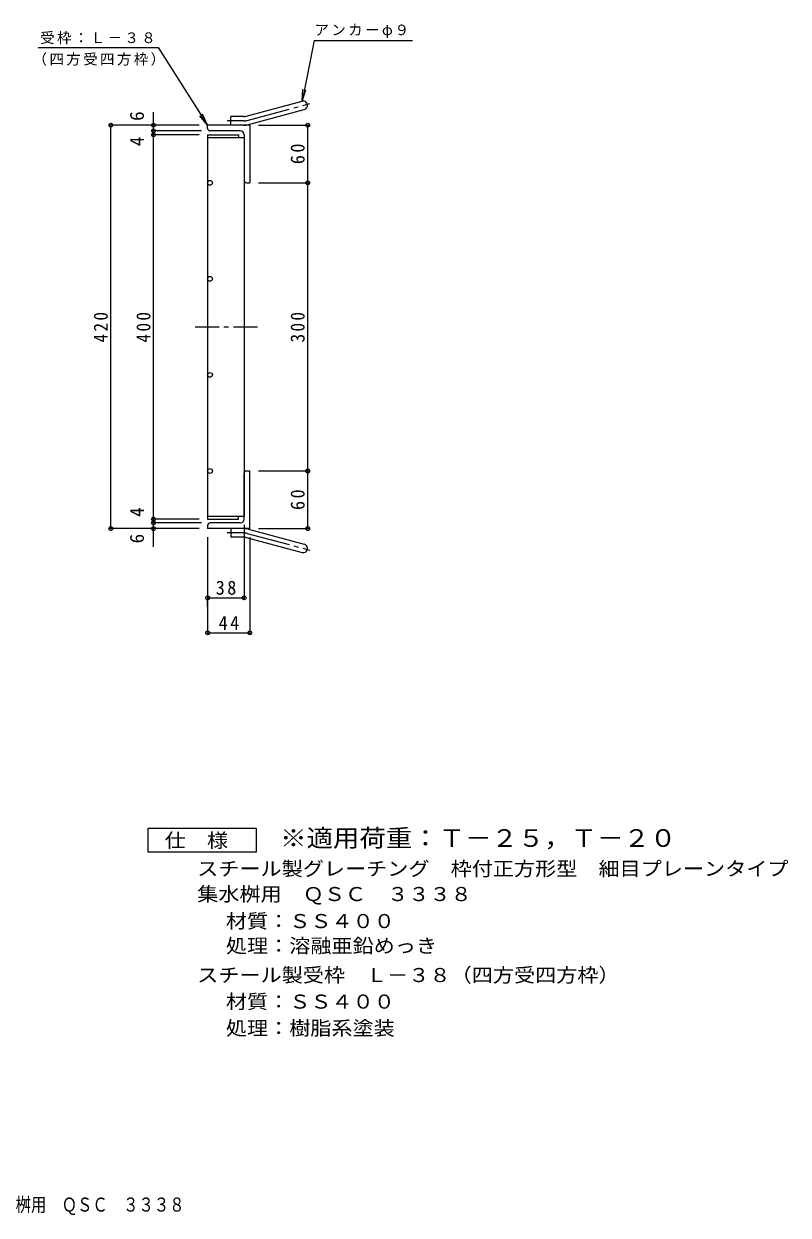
# Model space of a CAD drawing. Units: millimetres at full size, sheet at 1:5. Extents: x -669 to 838, y -685 to 631.
# Drawn here: x 42 to 838, y -685 to 555 of the extents above; entities that cross this region are included whole.
import ezdxf
from ezdxf.enums import TextEntityAlignment as Align

# ---------------------------------------------------------------- set-up
doc = ezdxf.new("R2010")
doc.units = ezdxf.units.MM
doc.header["$LTSCALE"] = 5
doc.header["$PDMODE"] = 32
doc.header["$PDSIZE"] = 4
doc.linetypes.add('CHAIN1', pattern=[8, 5, -1, 1, -1])
doc.linetypes.add('CHAIN2', pattern=[12, 9, -1, 1, -1])
for name, color, linetype, lineweight in [('B-1_ピット', 2, 'Continuous', 9), ('B-2_蓋', 3, 'Continuous', 9), ('B-4_寸法', 7, 'Continuous', 9), ('B-5_仕様文', 7, 'Continuous', 9), ('F-5_F-5ﾚｲﾔ', 2, 'Continuous', 9)]:
    doc.layers.add(name, color=color, linetype=linetype, lineweight=lineweight)
doc.styles.add('ＭＳ ゴシック', font='')
doc.styles.get('ＭＳ ゴシック').set_extended_font_data('MS Gothic')

msp = doc.modelspace()

# ---------------------------------------------------------------- linework, layer by layer
at = {"layer": 'B-1_ピット'}
for p, q in [((273.292, 459.008), (331.483, 474.6)), ((275.622, 450.315), (333.812, 465.907)), ((233.148, 446.201), (233.148, 449.701)), ((277.147, 449.701), (233.148, 449.701)), ((257.148, 449.701), (257.148, 458.701)), ((270.963, 458.701), (257.148, 458.701)), ((277.147, 449.701), (277.147, 389.701)), ((267.148, 443.701), (235.648, 443.701)), ((271.148, 439.701), (271.148, 392.201)), ((273.648, 389.701), (277.147, 389.701)), ((271.148, 39.702), (271.148, 87.202)), ((273.648, 89.702), (277.147, 89.702)), ((277.147, 29.702), (277.147, 89.702)), ((233.148, 33.202), (233.148, 29.702)), ((277.147, 29.702), (233.148, 29.702)), ((267.148, 35.702), (235.648, 35.702)), ((257.148, 29.702), (257.148, 20.702)), ((275.622, 29.088), (333.812, 13.496)), ((270.963, 20.702), (257.148, 20.702)), ((273.292, 20.395), (331.483, 4.803))]:
    msp.add_line(p, q, dxfattribs=at)
at = {"layer": 'B-1_ピット', "linetype": 'CHAIN2'}
for p, q in [((274.457, 454.661), (339.623, 472.122)), ((270.963, 454.201), (253.343, 454.201)), ((270.963, 25.202), (253.343, 25.202)), ((274.457, 24.742), (339.623, 7.28))]:
    msp.add_line(p, q, dxfattribs=at)
at = {"layer": 'B-1_ピット'}
for centre, radius, start, end in [((332.648, 470.254), 4.5, 285.00014, 104.99991), ((270.963, 467.701), 9, 270, 285.00002), ((270.963, 467.701), 18, 270, 285), ((235.648, 446.201), 2.5, 180, 270), ((267.148, 439.701), 4, 0, 90), ((273.648, 392.201), 2.5, 180, 270), ((273.648, 87.202), 2.5, 90, 180), ((267.148, 39.702), 4, 270, 0), ((235.648, 33.202), 2.5, 90, 180), ((270.963, 11.702), 18, 75, 90), ((270.963, 11.702), 9, 74.99998, 90), ((332.648, 9.15), 4.5, 255.00009, 74.99986)]:
    msp.add_arc(centre, radius, start, end, dxfattribs=at)
at = {"layer": 'B-1_ピット', "linetype": 'CHAIN2'}
for centre, start, end in [((270.963, 467.701), 270, 284.99995), ((270.963, 11.702), 75.00005, 90)]:
    msp.add_arc(centre, 13.5, start, end, dxfattribs=at)
at = {"layer": 'B-2_蓋'}
for p, q in [((233.148, 439.701), (265.148, 439.701)), ((233.148, 439.701), (233.148, 39.702)), ((233.148, 436.701), (271.148, 436.701)), ((265.148, 439.701), (265.148, 436.701)), ((271.148, 436.701), (271.148, 42.702)), ((233.148, 42.702), (271.148, 42.702)), ((233.148, 39.702), (265.148, 39.702)), ((265.148, 39.702), (265.148, 42.702))]:
    msp.add_line(p, q, dxfattribs=at)
at = {"layer": 'B-2_蓋', "linetype": 'CHAIN1'}
msp.add_line((219.998, 239.701), (285.004, 239.701), dxfattribs=at)
at = {"layer": 'B-2_蓋'}
for centre in [(235.648, 389.701), (235.648, 289.702), (235.648, 189.701), (235.648, 89.701)]:
    msp.add_circle(centre, 2.5, dxfattribs=at)
at = {"layer": 'B-4_寸法'}
for p, q in [((176.813, 443.701), (176.813, 463.294)), ((224.148, 449.739), (130.549, 449.739)), ((132.349, 29.702), (132.349, 449.739)), ((286.148, 449.701), (339.153, 449.701)), ((337.353, 389.701), (337.353, 449.701)), ((226.647, 443.701), (175.013, 443.701)), ((224.148, 439.701), (175.013, 439.701)), ((176.813, 439.701), (176.813, 443.701)), ((176.813, 39.702), (176.813, 439.701)), ((286.148, 389.701), (339.153, 389.701)), ((337.353, 89.702), (337.353, 389.701)), ((286.148, 89.702), (339.153, 89.702)), ((337.353, 29.702), (337.353, 89.702)), ((224.148, 39.702), (175.013, 39.702)), ((176.813, 10.645), (176.813, 39.702)), ((224.148, 29.702), (130.549, 29.702)), ((226.647, 35.702), (175.013, 35.702)), ((185.813, 29.702), (178.613, 29.702)), ((271.148, 33.702), (271.148, -44.134)), ((286.148, 29.702), (339.153, 29.702)), ((233.148, 20.702), (233.148, -80.535)), ((277.147, 20.702), (277.147, -80.535)), ((233.148, -42.334), (271.148, -42.334)), ((233.148, -51.334), (233.148, -44.134)), ((233.148, -78.735), (277.147, -78.735))]:
    msp.add_line(p, q, dxfattribs=at)
for p in [(132.349, 449.739), (176.813, 449.739), (337.353, 449.701), (176.813, 443.701), (176.813, 439.701), (337.353, 389.701), (337.353, 89.702), (176.813, 39.702), (176.813, 35.702), (132.349, 29.702), (176.813, 29.702), (337.353, 29.702), (233.148, -42.334), (271.148, -42.334), (233.148, -78.735), (277.147, -78.735)]:
    msp.add_point(p, dxfattribs=at)
at = {"layer": 'B-5_仕様文'}
for p, q in [((343.963, 537.713), (446.463, 537.713)), ((331.483, 474.6), (335.488, 486.441)), ((233.148, 449.701), (227.866, 461.03))]:
    msp.add_line(p, q, dxfattribs=at)
for points in [[(343.963, 537.713), (331.483, 474.6), (332.286, 487.074)], [(56.744, 530.433), (181.725, 530.433), (233.148, 449.701), (225.114, 459.277)]]:
    msp.add_lwpolyline(points, dxfattribs=at)
at = {"layer": 'F-5_F-5ﾚｲﾔ'}
msp.add_lwpolyline([(171.227, -307.02), (171.227, -282.02), (283.727, -282.02), (283.727, -307.02)], close=True, dxfattribs=at)

# ---------------------------------------------------------------- texts
at = {"layer": 'B-4_寸法', "color": 2, "style": 'ＭＳ ゴシック'}
for s, p in [('6', (171.213, 454.108)), ('4', (171.213, 427.792)), ('4', (171.213, 41.902)), ('6', (171.213, 14.341))]:
    msp.add_text(s, height=14.66, rotation=90, dxfattribs=at).set_placement(p, align=Align.BOTTOM_LEFT)
at = {"layer": 'B-4_寸法', "color": 2, "char_height": 14.66, "attachment_point": 7, "rotation": 90, "style": 'ＭＳ ゴシック'}
for s, insert in [('\\T1.27;\\W0.95;60', (334.353, 409.076)), ('\\T1.27;\\W0.9;420', (129.349, 223.47)), ('\\T1.27;\\W0.9;400', (173.813, 223.451)), ('\\T1.27;\\W0.9;300', (334.353, 223.451)), ('\\T1.27;\\W0.95;60', (334.353, 49.077))]:
    msp.add_mtext(s, dxfattribs=dict(at, insert=insert))
at = {"layer": 'B-4_寸法', "color": 2, "char_height": 14.66, "attachment_point": 7, "style": 'ＭＳ ゴシック'}
for s, insert in [('\\T1.27;\\W0.95;38', (241.523, -39.334)), ('\\T1.27;\\W0.95;44', (244.523, -75.735))]:
    msp.add_mtext(s, dxfattribs=dict(at, insert=insert))
at = {"layer": 'B-5_仕様文', "char_height": 11, "attachment_point": 7, "style": 'ＭＳ ゴシック'}
for s, insert in [('\\T1.17;受枠：Ｌ－３８', (58.715, 533.963)), ('\\T1.17;アンカーφ９', (344.44, 540.372)), ('\\T1.17;（四方受四方枠）', (50.848, 511.466))]:
    msp.add_mtext(s, dxfattribs=dict(at, insert=insert))
at = {"layer": 'F-5_F-5ﾚｲﾔ', "color": 3, "style": 'ＭＳ ゴシック', "width": 1.1}
msp.add_text('※適用荷重：Ｔ－２５，Ｔ－２０', height=18.33, dxfattribs=at).set_placement((308.727, -307.02), align=Align.BOTTOM_LEFT)
at = {"layer": 'F-5_F-5ﾚｲﾔ', "style": 'ＭＳ ゴシック'}
for s, width, p in [('仕\u3000様', 1.1, (188.477, -306.52)), ('スチール製グレーチング\u3000枠付正方形型\u3000細目プレーンタイプ', 1.1, (222.272, -335.98)), ('集水桝用\u3000ＱＳＣ\u3000３３３８', 1.1, (222.272, -362.416)), ('材質：ＳＳ４００', 1.1, (252.129, -390.514)), ('処理：溶融亜鉛めっき', 1.1, (252.128, -416.233)), ('スチール製受枠\u3000Ｌ－３８（四方受四方枠）', 1.1, (222.272, -446.715)), ('材質：ＳＳ４００', 1.1, (252.128, -474.339)), ('処理：樹脂系塗装', 1.1, (252.128, -501.963)), ('スチール製グレーチング\u3000枠付正方形型\u3000細目プレーンタイプ\u3000集水桝用\u3000ＱＳＣ\u3000３３３８', 0.8, (-462.75, -685.652))]:
    msp.add_text(s, height=14.66, dxfattribs=dict(at, width=width)).set_placement(p, align=Align.BOTTOM_LEFT)

doc.saveas('drawing.dxf')
